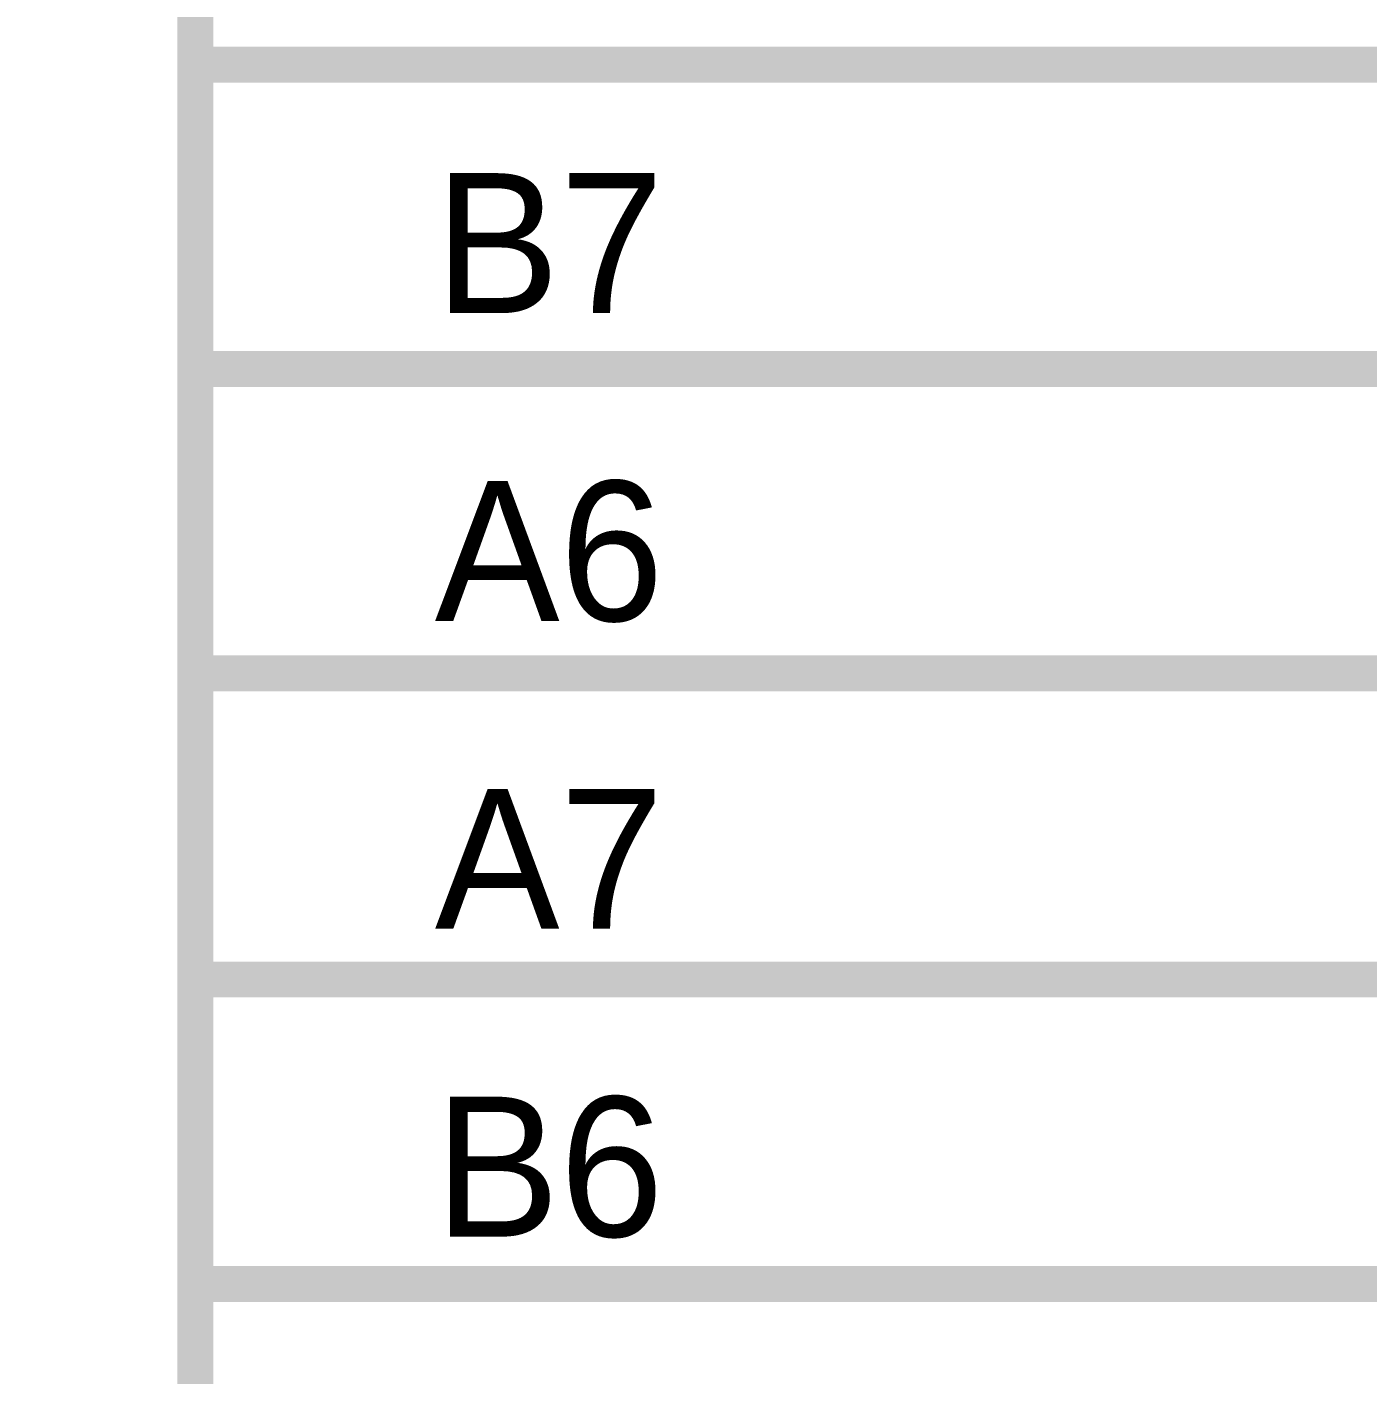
# Model space of a CAD drawing. Header units: inches. Extents: x 0 to 31.5, y 0 to 22.3.
# Drawn here: x 3.3477 to 3.7877, y 17.6699 to 18.1122 of the extents above; entities that cross this region are included whole.
import ezdxf

# ---------------------------------------------------------------- set-up
doc = ezdxf.new("R2010")
doc.units = ezdxf.units.IN
doc.header["$MEASUREMENT"] = 0
doc.layers.add('Sheet', color=255, linetype='Continuous')

msp = doc.modelspace()

# ---------------------------------------------------------------- linework, layer by layer
at = {"layer": 'Sheet'}
for points in [[(2.3029, 19.0996, 0.0118, 0.0118, 0), (3.40297, 19.0996, 0.0118, 0.0118, 0), (3.40297, 16.59981, 0.0118, 0.0118, 0), (2.3029, 16.59981, 0.0118, 0.0118, 0), (2.3029, 19.0996, 0.0118, 0.0118, 0)], [(2.3029, 19.0996, 0.0039, 0.0039, 0), (2.3029, 16.59981, 0.0039, 0.0039, 0), (3.40297, 16.59981, 0.0039, 0.0039, 0), (3.40297, 19.0996, 0.0039, 0.0039, 0), (2.3029, 19.0996, 0.0039, 0.0039, 0), (2.3029, 19.0996, 0.0039, 0.0039, 0)]]:
    msp.add_lwpolyline(points, format="xyseb", close=True, dxfattribs=at)
for points in [[(3.40297, 18.0998, 0.0118, 0.0118, 0), (3.80258, 18.0998, 0.0118, 0.0118, 0)], [(3.40297, 17.99988, 0.0118, 0.0118, 0), (3.80258, 17.99988, 0.0118, 0.0118, 0)], [(3.40297, 17.89995, 0.0118, 0.0118, 0), (3.80258, 17.89995, 0.0118, 0.0118, 0)], [(3.40297, 17.79946, 0.0118, 0.0118, 0), (3.80258, 17.79946, 0.0118, 0.0118, 0)], [(3.40297, 17.69953, 0.0118, 0.0118, 0), (3.80258, 17.69953, 0.0118, 0.0118, 0)]]:
    msp.add_lwpolyline(points, format="xyseb", dxfattribs=at)

# ---------------------------------------------------------------- texts
for s, p in [('B7', (3.48163, 18.01825)), ('A6', (3.48163, 17.91718)), ('A7', (3.48163, 17.81611)), ('B6', (3.48163, 17.71504))]:
    msp.add_text(s, height=0.045941, dxfattribs=at).set_placement(p)

doc.saveas('drawing.dxf')
